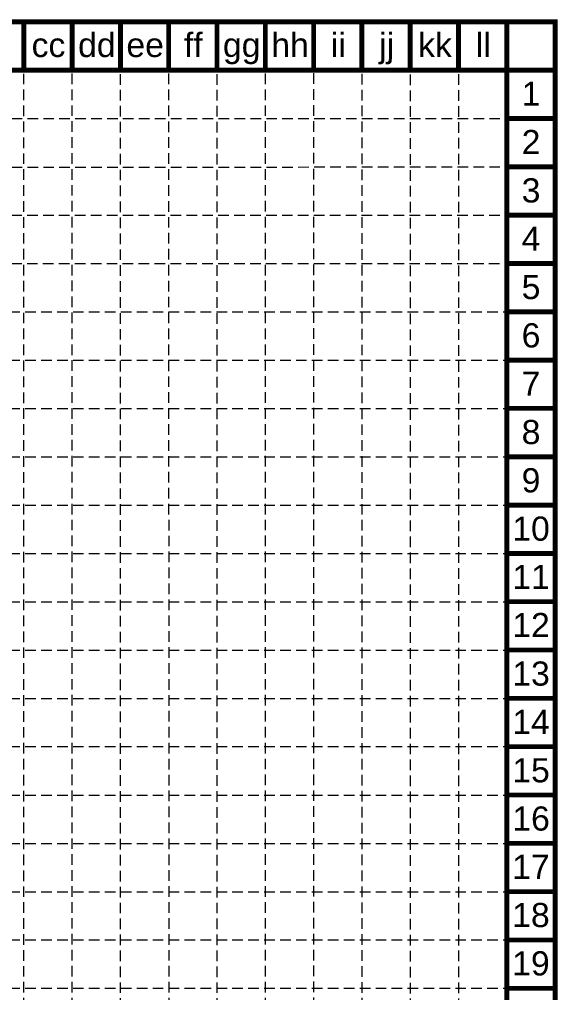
# Model space of a CAD drawing. Header units: inches. Extents: x 2600819 to 2602871, y 7032016 to 7035296.
# Drawn here: x 2602301 to 2602871, y 7034266 to 7035296 of the extents above; entities that cross this region are included whole.
import ezdxf
from ezdxf.enums import TextEntityAlignment as Align

# ---------------------------------------------------------------- set-up
doc = ezdxf.new("R2010")
doc.units = ezdxf.units.IN
doc.header["$MEASUREMENT"] = 0
doc.linetypes.add('HIDDEN', pattern=[0.375, 0.25, -0.125])
doc.layers.add('BASE', color=7, linetype='Continuous')
doc.layers.add('GRID', color=254, linetype='HIDDEN')
doc.styles.get("Standard").update_dxf_attribs({"font": 'ARIAL.TTF'})

msp = doc.modelspace()

# ---------------------------------------------------------------- linework, layer by layer
at = {"layer": 'BASE', "color": 9}
msp.add_line((2600872.4, 7035242.4), (2602816.9, 7035242.4), dxfattribs=at)
at = {"layer": 'BASE', "const_width": 5.12}
for points in [[(2602868.1, 7032018.5), (2602868.1, 7035293.5), (2600821.2, 7035293.5), (2600821.2, 7032018.5)], [(2602816.9, 7032069.7), (2602816.9, 7035242.4), (2600872.4, 7035242.4), (2600872.4, 7032069.7)]]:
    msp.add_lwpolyline(points, close=True, dxfattribs=at)
for points in [[(2602305.2, 7035293.5), (2602305.2, 7035242.4)], [(2602356.4, 7035293.5), (2602356.4, 7035242.4)], [(2602407.6, 7035293.5), (2602407.6, 7035242.4)], [(2602458.7, 7035293.5), (2602458.7, 7035242.4)], [(2602509.9, 7035293.5), (2602509.9, 7035242.4)], [(2602561.1, 7035293.5), (2602561.1, 7035242.4)], [(2602612.3, 7035293.5), (2602612.3, 7035242.4)], [(2602663.4, 7035293.5), (2602663.4, 7035242.4)], [(2602714.6, 7035293.5), (2602714.6, 7035242.4)], [(2602765.8, 7035293.5), (2602765.8, 7035242.4)], [(2602816.9, 7035293.5), (2602816.9, 7035242.4)], [(2602868.1, 7035242.4), (2602816.9, 7035242.4)], [(2602868.1, 7035191.2), (2602816.9, 7035191.2)], [(2602868.1, 7035140), (2602816.9, 7035140)], [(2602868.1, 7035088.9), (2602816.9, 7035088.9)], [(2602868.1, 7035037.7), (2602816.9, 7035037.7)], [(2602868.1, 7034986.5), (2602816.9, 7034986.5)], [(2602868.1, 7034935.3), (2602816.9, 7034935.3)], [(2602868.1, 7034884.2), (2602816.9, 7034884.2)], [(2602868.1, 7034833), (2602816.9, 7034833)], [(2602868.1, 7034781.8), (2602816.9, 7034781.8)], [(2602868.1, 7034730.6), (2602816.9, 7034730.6)], [(2602868.1, 7034679.5), (2602816.9, 7034679.5)], [(2602868.1, 7034628.3), (2602816.9, 7034628.3)], [(2602868.1, 7034577.1), (2602816.9, 7034577.1)], [(2602868.1, 7034526), (2602816.9, 7034526)], [(2602868.1, 7034474.8), (2602816.9, 7034474.8)], [(2602868.1, 7034423.6), (2602816.9, 7034423.6)], [(2602868.1, 7034372.4), (2602816.9, 7034372.4)], [(2602868.1, 7034321.3), (2602816.9, 7034321.3)], [(2602868.1, 7034270.1), (2602816.9, 7034270.1)]]:
    msp.add_lwpolyline(points, dxfattribs=at)
at = {"layer": 'GRID', "color": 252, "linetype": 'HIDDEN', "lineweight": 0, "ltscale": 45}
for p, q in [((2602305.5, 7032274.3), (2602305.2, 7035242.4)), ((2602356.6, 7032274.5), (2602356.4, 7035242.4)), ((2602407.7, 7032273.9), (2602407.6, 7035242.4)), ((2602459.4, 7032274.4), (2602459, 7035243.5)), ((2602510.2, 7032273.9), (2602510.1, 7035243.5)), ((2602561.5, 7032274.5), (2602561.3, 7035243.5)), ((2602612.7, 7032274.7), (2602612.5, 7035243.5)), ((2602663.8, 7032274.2), (2602663.6, 7035243.5)), ((2602715.1, 7032273.5), (2602714.8, 7035243.5)), ((2602766.3, 7032273.7), (2602766, 7035243.5)), ((2600874.7, 7035190.9), (2602816.1, 7035191.1)), ((2600874.7, 7035139.5), (2602816.1, 7035139.9)), ((2600874.4, 7035088.5), (2602816.9, 7035088.9)), ((2600874.3, 7035037.4), (2602816.9, 7035037.7)), ((2600872.4, 7034986.5), (2602816.9, 7034986.5)), ((2600872.4, 7034935.3), (2602816.9, 7034935.3)), ((2600872.4, 7034884.2), (2602816.9, 7034884.2)), ((2600872.4, 7034833), (2602816.9, 7034833)), ((2600872.4, 7034781.8), (2602816.9, 7034781.8)), ((2600872.4, 7034730.6), (2602816.9, 7034730.6)), ((2600872.4, 7034679.5), (2602816.9, 7034679.5)), ((2600872.4, 7034628.3), (2602816.9, 7034628.3)), ((2600872.4, 7034577.1), (2602816.9, 7034577.1)), ((2600872.4, 7034526), (2602816.9, 7034526)), ((2600872.4, 7034474.8), (2602816.9, 7034474.8)), ((2600872.4, 7034423.6), (2602816.9, 7034423.6)), ((2600872.4, 7034372.4), (2602816.9, 7034372.4)), ((2600872.4, 7034321.3), (2602816.9, 7034321.3)), ((2600872.4, 7034270.1), (2602816.9, 7034270.1))]:
    msp.add_line(p, q, dxfattribs=at)

# ---------------------------------------------------------------- texts
at = {"layer": 'BASE'}
for s, height, p in [('dd', 25.59, (2602382.6, 7035269.1)), ('ff', 25.59, (2602484.9, 7035269.1)), ('hh', 25.59, (2602587.3, 7035269.1)), ('ii', 25.59, (2602638.5, 7035269.1)), ('jj', 25.59, (2602689.6, 7035269.1)), ('kk', 25.59, (2602740.8, 7035269.1)), ('ll', 25.59, (2602792, 7035269.1)), ('cc', 25.59, (2602331.4, 7035269.1)), ('ee', 25.59, (2602433.8, 7035269.1)), ('gg', 25.59, (2602536.1, 7035269.1)), ('1', 25.6, (2602842.6, 7035217.5)), ('2', 25.6, (2602842.6, 7035166.3)), ('3', 25.6, (2602842.6, 7035115.1)), ('4', 25.6, (2602842.6, 7035063.9)), ('5', 25.6, (2602842.6, 7035012.8)), ('6', 25.6, (2602842.6, 7034961.6)), ('7', 25.6, (2602842.6, 7034910.4)), ('8', 25.6, (2602842.6, 7034859.2)), ('9', 25.6, (2602842.6, 7034808.1)), ('10', 25.59, (2602842.6, 7034756.9)), ('11', 25.59, (2602842.6, 7034705.7)), ('12', 25.59, (2602842.6, 7034654.8)), ('13', 25.59, (2602842.6, 7034603.4)), ('14', 25.59, (2602842.6, 7034552.2)), ('15', 25.59, (2602842.6, 7034501)), ('16', 25.59, (2602842.6, 7034449.9)), ('17', 25.59, (2602842.5, 7034398.8)), ('18', 25.59, (2602842.5, 7034347.7)), ('19', 25.59, (2602842.5, 7034296.5))]:
    msp.add_text(s, height=height, dxfattribs=at).set_placement(p, align=Align.MIDDLE_CENTER)

doc.saveas('drawing.dxf')
